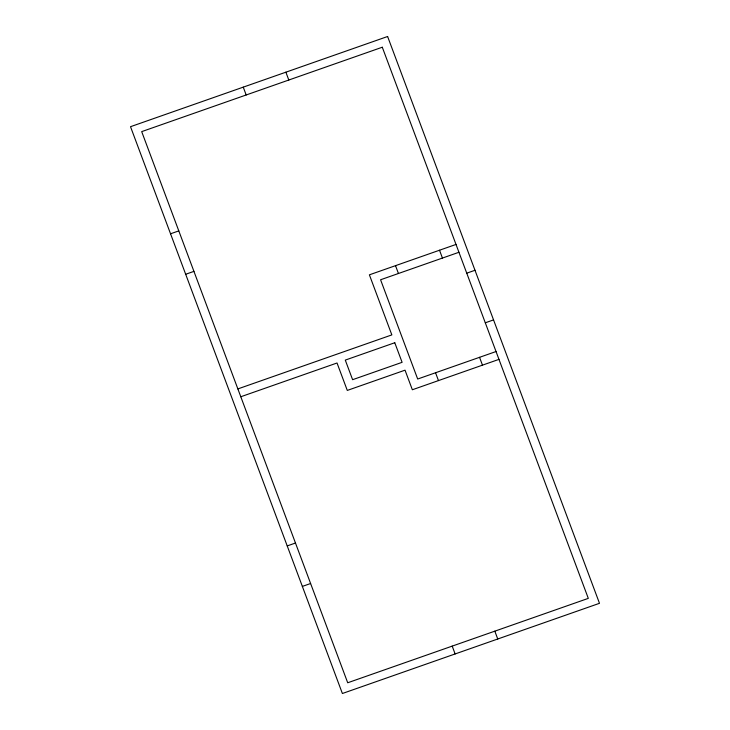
<?xml version="1.0" encoding="UTF-8"?>
<svg xmlns="http://www.w3.org/2000/svg" width="730" height="730" viewBox="0 0 730 730"><rect width="100%" height="100%" fill="white"/><g stroke="black" fill="none" stroke-linecap="round" stroke-linejoin="round"><path stroke-width="1.09" d="M170.546 233.782L178.795 230.89M185.675 274.27L193.924 271.377M456.013 244.44L369.389 274.827L391.846 334.897L237.861 388.917M458.942 252.279L380.576 279.763L417.679 379.025L496.044 351.531M466.753 273.175L475.002 270.273M240.79 396.755L337.032 362.993L347.288 390.422L405.031 370.165L412.35 389.756L498.973 359.37M485.304 322.797L493.553 319.904M287.219 545.921L295.468 543.029M302.357 586.409L310.606 583.516M439.515 250.226L442.444 258.064M479.546 357.317L482.475 365.155M395.514 265.656L398.443 273.495M435.545 372.756L438.474 380.585M285.877 72.188L288.806 80.026M494.821 631.167L497.75 639.005M243.254 87.144L246.183 94.973M452.198 646.114L455.128 653.952M387.612 36.5L130.515 126.692L342.388 693.5L599.485 603.308L387.612 36.5M382.292 47.231L141.693 131.628L347.708 682.769L588.307 598.372L382.292 47.231M394.775 342.735L345.281 360.1L352.608 379.691L402.102 362.326L394.775 342.735"/></g></svg>
